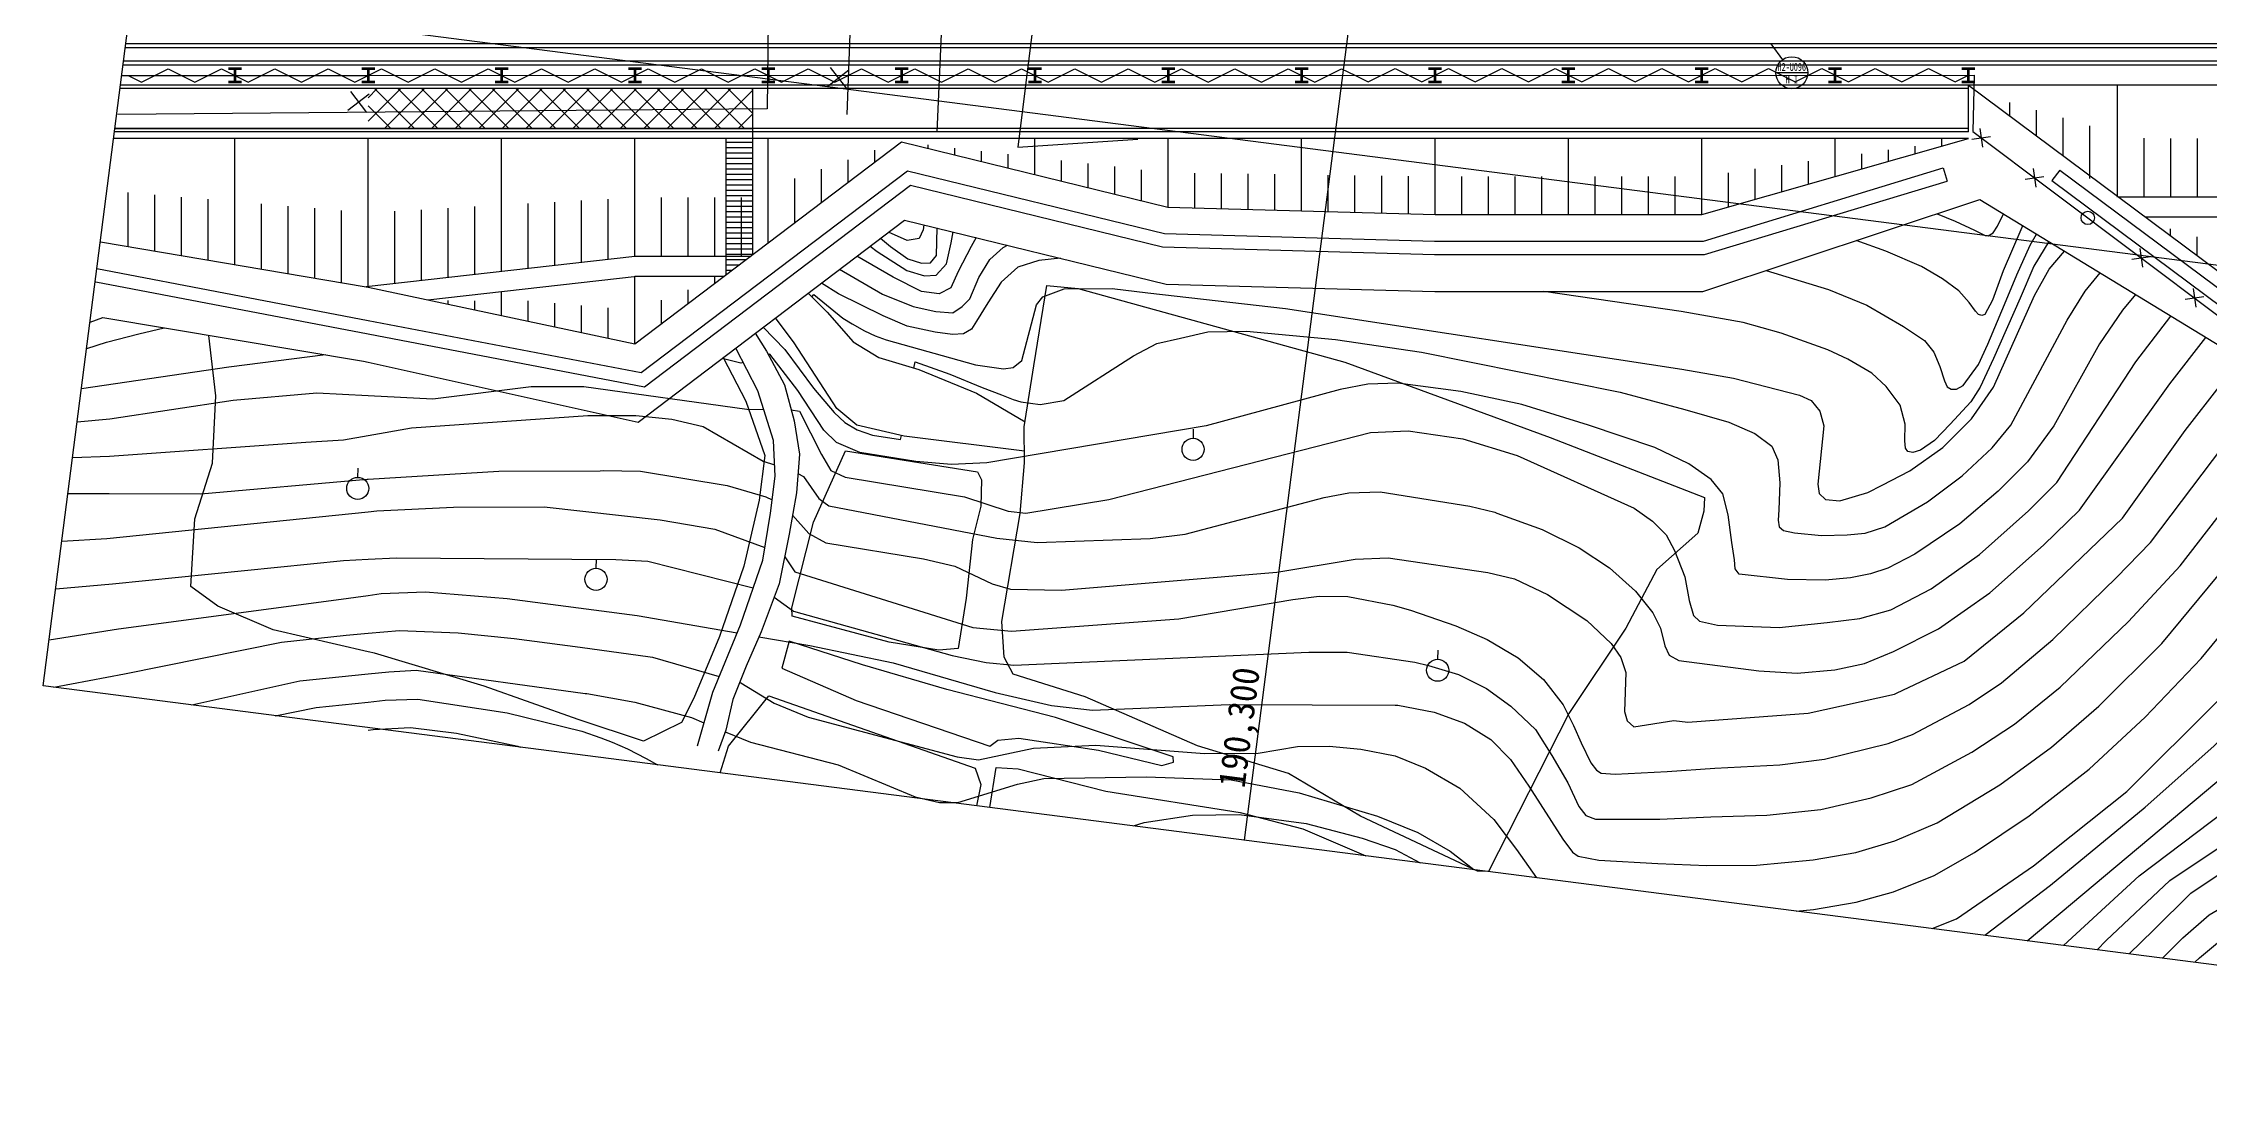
# Model space of a CAD drawing. Extents: x 57251 to 57712, y 491329 to 491527.
# Drawn here: x 57453.4 to 57615.8, y 491328.8 to 491407.5 of the extents above; entities that cross this region are included whole.
import ezdxf
from ezdxf.enums import TextEntityAlignment as Align

# ---------------------------------------------------------------- set-up
doc = ezdxf.new("R2010")
doc.units = 0
doc.header["$MEASUREMENT"] = 0
for name, color, linetype in [('TZ-BASE', 253, 'CONTINUOUS'), ('TZ-LEAL', 1, 'CONTINUOUS'), ('TZ-LEAT', 3, 'CONTINUOUS')]:
    doc.layers.add(name, color=color, linetype=linetype)
doc.styles.add('GR', font='GulimChe.ttf')
doc.styles.add('굴림', font='GulimChe.ttf')

msp = doc.modelspace()

# ---------------------------------------------------------------- hatches: boundary and pattern name
at = {"layer": 'TZ-BASE'}
h = msp.add_hatch(dxfattribs=at)
h.set_pattern_fill('ANSI37', color=256, scale=10, style=0)
h.set_pattern_definition([(45, (-132897.808, 230492.237), (-0.8838834765, 0.8838834765), []), (135, (-132897.808, 230492.237), (-0.8838834765, -0.8838834765), [])])
edge = h.paths.add_edge_path()
edge.add_line((57477.747, 491401.141), (57506.586, 491401.141))
edge.add_line((57506.586, 491401.141), (57506.586, 491404.141))
edge.add_line((57506.586, 491404.141), (57477.747, 491404.141))

# ---------------------------------------------------------------- linework, layer by layer
for p, q in [((57543.46, 491347.77), (57556.428, 491448.69)), ((57477.747, 491408.73), (57697.469, 491380.495)), ((57460.747, 491404.627), (57462.747, 491405.627)), ((57462.747, 491405.627), (57463.747, 491405.127)), ((57464.747, 491404.627), (57466.747, 491405.627)), ((57466.747, 491405.627), (57467.747, 491405.127)), ((57468.747, 491404.628), (57470.747, 491405.628)), ((57470.747, 491405.628), (57471.747, 491405.128)), ((57472.747, 491404.628), (57474.747, 491405.628)), ((57474.747, 491405.628), (57475.747, 491405.128)), ((57476.747, 491404.629), (57478.747, 491405.629)), ((57478.747, 491405.629), (57479.747, 491405.129)), ((57480.747, 491404.629), (57482.747, 491405.629)), ((57482.747, 491405.629), (57483.747, 491405.129)), ((57484.747, 491404.63), (57486.747, 491405.63)), ((57486.747, 491405.63), (57487.747, 491405.13)), ((57488.747, 491404.63), (57490.747, 491405.63)), ((57490.747, 491405.63), (57491.747, 491405.13)), ((57492.747, 491404.63), (57494.747, 491405.631)), ((57494.747, 491405.631), (57495.747, 491405.131)), ((57496.747, 491404.631), (57498.747, 491405.631)), ((57498.747, 491405.631), (57499.747, 491405.131)), ((57500.747, 491404.631), (57502.747, 491405.632)), ((57502.747, 491405.632), (57503.747, 491405.132)), ((57504.747, 491404.632), (57506.747, 491405.632)), ((57506.747, 491405.632), (57507.747, 491405.132)), ((57508.747, 491404.632), (57510.747, 491405.633)), ((57510.747, 491405.633), (57511.747, 491405.133)), ((57512.747, 491404.633), (57514.747, 491405.633)), ((57514.747, 491405.633), (57515.747, 491405.133)), ((57516.747, 491404.633), (57518.747, 491405.634)), ((57518.747, 491405.634), (57519.747, 491405.134)), ((57520.747, 491404.634), (57522.747, 491405.634)), ((57522.747, 491405.634), (57523.747, 491405.134)), ((57524.747, 491404.634), (57526.747, 491405.635)), ((57526.747, 491405.635), (57527.747, 491405.135)), ((57528.747, 491404.635), (57530.747, 491405.635)), ((57530.747, 491405.635), (57531.747, 491405.135)), ((57532.747, 491404.635), (57534.747, 491405.636)), ((57534.747, 491405.636), (57535.747, 491405.136)), ((57536.747, 491404.636), (57538.747, 491405.636)), ((57538.747, 491405.636), (57539.747, 491405.136)), ((57540.747, 491404.636), (57542.747, 491405.637)), ((57542.747, 491405.637), (57543.747, 491405.137)), ((57544.747, 491404.637), (57546.747, 491405.637)), ((57546.747, 491405.637), (57547.747, 491405.137)), ((57548.747, 491404.637), (57550.747, 491405.637)), ((57550.747, 491405.637), (57551.747, 491405.138)), ((57552.747, 491404.638), (57554.747, 491405.638)), ((57554.747, 491405.638), (57555.747, 491405.138)), ((57556.747, 491404.638), (57558.747, 491405.638)), ((57558.747, 491405.638), (57559.747, 491405.139)), ((57560.747, 491404.639), (57562.747, 491405.639)), ((57562.747, 491405.639), (57563.747, 491405.139)), ((57564.747, 491404.639), (57566.747, 491405.639)), ((57566.747, 491405.639), (57567.747, 491405.14)), ((57568.747, 491404.64), (57570.747, 491405.64)), ((57570.747, 491405.64), (57571.747, 491405.14)), ((57572.747, 491404.64), (57574.747, 491405.64)), ((57574.747, 491405.64), (57575.747, 491405.14)), ((57576.747, 491404.641), (57578.747, 491405.641)), ((57578.747, 491405.641), (57579.747, 491405.141)), ((57580.747, 491404.641), (57582.747, 491405.641)), ((57582.747, 491405.641), (57583.747, 491405.141)), ((57584.747, 491404.642), (57586.747, 491405.642)), ((57586.747, 491405.642), (57587.747, 491405.142)), ((57588.747, 491404.642), (57590.747, 491405.642)), ((57590.747, 491405.642), (57591.747, 491405.142)), ((57592.747, 491404.643), (57594.747, 491405.643)), ((57594.747, 491405.643), (57595.747, 491405.143)), ((57459.747, 491405.127), (57460.747, 491404.627)), ((57463.747, 491405.127), (57464.747, 491404.627)), ((57467.747, 491405.127), (57468.747, 491404.628)), ((57471.747, 491405.128), (57472.747, 491404.628)), ((57475.747, 491405.128), (57476.747, 491404.629)), ((57479.747, 491405.129), (57480.747, 491404.629)), ((57483.747, 491405.129), (57484.747, 491404.63)), ((57487.747, 491405.13), (57488.747, 491404.63)), ((57491.747, 491405.13), (57492.747, 491404.63)), ((57495.747, 491405.131), (57496.747, 491404.631)), ((57499.747, 491405.131), (57500.747, 491404.631)), ((57503.747, 491405.132), (57504.747, 491404.632)), ((57507.747, 491405.132), (57508.747, 491404.632)), ((57511.747, 491405.133), (57512.747, 491404.633)), ((57515.747, 491405.133), (57516.747, 491404.633)), ((57519.747, 491405.134), (57520.747, 491404.634)), ((57523.747, 491405.134), (57524.747, 491404.634)), ((57527.747, 491405.135), (57528.747, 491404.635)), ((57531.747, 491405.135), (57532.747, 491404.635)), ((57535.747, 491405.136), (57536.747, 491404.636)), ((57539.747, 491405.136), (57540.747, 491404.636)), ((57543.747, 491405.137), (57544.747, 491404.637)), ((57547.747, 491405.137), (57548.747, 491404.637)), ((57551.747, 491405.138), (57552.747, 491404.638)), ((57555.747, 491405.138), (57556.747, 491404.638)), ((57559.747, 491405.139), (57560.747, 491404.639)), ((57563.747, 491405.139), (57564.747, 491404.639)), ((57567.747, 491405.14), (57568.747, 491404.64)), ((57571.747, 491405.14), (57572.747, 491404.64)), ((57575.747, 491405.14), (57576.747, 491404.641)), ((57579.747, 491405.141), (57580.747, 491404.641)), ((57583.747, 491405.141), (57584.747, 491404.642)), ((57587.747, 491405.142), (57588.747, 491404.642)), ((57591.747, 491405.142), (57592.747, 491404.643)), ((57595.747, 491405.143), (57596.747, 491404.643)), ((57596.747, 491404.643), (57597.747, 491405.143)), ((57597.747, 491400.891), (57597.747, 491404.391)), ((57608.916, 491395.991), (57608.931, 491404.391)), ((57600.862, 491402.072), (57600.864, 491403.095)), ((57602.86, 491400.584), (57602.863, 491402.516)), ((57506.586, 491391.69), (57506.586, 491401.141)), ((57598.004, 491400.352), (57599.404, 491400.551)), ((57598.605, 491401.152), (57598.804, 491399.752)), ((57604.857, 491399.097), (57604.862, 491401.938)), ((57606.854, 491397.408), (57606.861, 491401.36)), ((57467.747, 491390.934), (57467.747, 491400.391)), ((57477.747, 491389.277), (57477.747, 491400.391)), ((57477.747, 491389.277), (57477.747, 491400.391)), ((57487.747, 491390.42), (57487.747, 491400.391)), ((57497.747, 491391.551), (57497.747, 491400.391)), ((57504.586, 491390.174), (57504.586, 491400.391)), ((57506.586, 491400.092), (57504.586, 491400.092)), ((57506.586, 491399.692), (57504.586, 491399.692)), ((57506.586, 491399.292), (57504.586, 491399.292)), ((57506.586, 491398.892), (57504.586, 491398.892)), ((57507.747, 491392.571), (57507.747, 491400.391)), ((57515.747, 491398.635), (57515.747, 491399.513)), ((57519.747, 491399.661), (57519.747, 491399.918)), ((57521.747, 491399.171), (57521.747, 491399.686)), ((57523.747, 491398.682), (57523.747, 491399.453)), ((57525.747, 491398.192), (57525.747, 491399.221)), ((57527.747, 491397.702), (57527.747, 491400.391)), ((57537.747, 491395.26), (57537.747, 491400.391)), ((57547.747, 491394.985), (57547.747, 491400.391)), ((57557.747, 491394.711), (57557.747, 491400.391)), ((57567.747, 491394.711), (57567.747, 491400.391)), ((57577.747, 491394.711), (57577.747, 491400.391)), ((57587.747, 491397.551), (57587.747, 491400.391)), ((57589.747, 491398.119), (57589.747, 491399.255)), ((57591.747, 491398.687), (57591.747, 491399.539)), ((57593.747, 491399.255), (57593.747, 491399.823)), ((57595.747, 491399.823), (57595.747, 491400.391)), ((57610.916, 491395.991), (57610.924, 491400.414)), ((57612.916, 491395.991), (57612.924, 491400.401)), ((57614.916, 491395.991), (57614.924, 491400.389)), ((57506.586, 491398.492), (57504.586, 491398.492)), ((57506.586, 491398.092), (57504.586, 491398.092)), ((57506.586, 491397.692), (57504.586, 491397.692)), ((57506.586, 491397.292), (57504.586, 491397.292)), ((57509.747, 491394.087), (57509.747, 491397.388)), ((57511.747, 491395.603), (57511.747, 491398.096)), ((57513.747, 491397.119), (57513.747, 491398.804)), ((57529.747, 491397.213), (57529.747, 491398.755)), ((57531.747, 491396.723), (57531.747, 491398.523)), ((57533.747, 491396.233), (57533.747, 491398.29)), ((57535.747, 491395.743), (57535.747, 491398.058)), ((57539.747, 491395.205), (57539.747, 491397.798)), ((57541.747, 491395.15), (57541.747, 491397.77)), ((57543.747, 491395.095), (57543.747, 491397.743)), ((57545.747, 491395.04), (57545.747, 491397.715)), ((57549.747, 491394.93), (57549.747, 491397.661)), ((57551.747, 491394.875), (57551.747, 491397.633)), ((57553.747, 491394.821), (57553.747, 491397.606)), ((57555.747, 491394.766), (57555.747, 491397.578)), ((57559.747, 491394.711), (57559.747, 491397.551)), ((57561.747, 491394.711), (57561.747, 491397.551)), ((57563.747, 491394.711), (57563.747, 491397.551)), ((57565.747, 491394.711), (57565.747, 491397.551)), ((57569.747, 491394.711), (57569.747, 491397.551)), ((57571.747, 491394.711), (57571.747, 491397.551)), ((57573.747, 491394.711), (57573.747, 491397.551)), ((57575.747, 491394.711), (57575.747, 491397.551)), ((57579.747, 491395.279), (57579.747, 491397.835)), ((57581.747, 491395.847), (57581.747, 491398.119)), ((57583.747, 491396.415), (57583.747, 491398.403)), ((57585.747, 491396.983), (57585.747, 491398.687)), ((57595.853, 491398.198), (57596.159, 491397.194)), ((57602.002, 491397.35), (57603.402, 491397.549)), ((57602.603, 491398.149), (57602.802, 491396.749)), ((57604.608, 491398.036), (57604, 491397.242)), ((57459.747, 491392.287), (57459.747, 491396.34)), ((57461.747, 491391.949), (57461.747, 491396.173)), ((57463.747, 491391.61), (57463.747, 491396.006)), ((57465.747, 491391.272), (57465.747, 491395.838)), ((57491.747, 491390.872), (57491.747, 491395.63)), ((57493.747, 491391.098), (57493.747, 491395.743)), ((57495.747, 491391.325), (57495.747, 491395.857)), ((57499.747, 491391.551), (57499.747, 491395.971)), ((57501.747, 491391.551), (57501.747, 491395.971)), ((57503.747, 491391.551), (57503.747, 491395.971)), ((57506.586, 491396.892), (57504.586, 491396.892)), ((57506.586, 491396.492), (57504.586, 491396.492)), ((57506.586, 491396.092), (57504.586, 491396.092)), ((57506.586, 491395.692), (57504.586, 491395.692)), ((57505.747, 491391.551), (57505.747, 491395.971)), ((57469.747, 491390.596), (57469.747, 491395.503)), ((57471.747, 491390.258), (57471.747, 491395.336)), ((57473.747, 491389.92), (57473.747, 491395.169)), ((57475.747, 491389.582), (57475.747, 491395.001)), ((57479.747, 491389.515), (57479.747, 491394.948)), ((57481.747, 491389.741), (57481.747, 491395.061)), ((57483.747, 491389.967), (57483.747, 491395.175)), ((57485.747, 491390.194), (57485.747, 491395.289)), ((57489.747, 491390.646), (57489.747, 491395.516)), ((57506.586, 491395.292), (57504.586, 491395.292)), ((57506.586, 491394.892), (57504.586, 491394.892)), ((57506.586, 491394.492), (57504.586, 491394.492)), ((57506.586, 491394.092), (57504.586, 491394.092)), ((57506.586, 491393.692), (57504.586, 491393.692)), ((57506.586, 491393.292), (57504.586, 491393.292)), ((57506.586, 491392.892), (57504.586, 491392.892)), ((57506.586, 491392.492), (57504.586, 491392.492)), ((57612.911, 491393.101), (57612.912, 491393.627)), ((57614.909, 491391.614), (57614.911, 491393.032)), ((57497.747, 491391.551), (57477.587, 491389.271)), ((57506.586, 491392.092), (57504.586, 491392.092)), ((57506.586, 491391.692), (57504.586, 491391.692)), ((57506.061, 491391.292), (57504.586, 491391.292)), ((57505.533, 491390.892), (57504.586, 491390.892)), ((57609.998, 491391.345), (57611.399, 491391.544)), ((57610.599, 491392.144), (57610.798, 491390.744)), ((57477.747, 491389.289), (57477.587, 491389.271)), ((57497.916, 491390.06), (57482.226, 491388.286)), ((57497.747, 491384.991), (57497.747, 491390.051)), ((57503.747, 491389.539), (57503.747, 491390.051)), ((57505.006, 491390.492), (57504.586, 491390.492)), ((57614.597, 491389.142), (57614.796, 491387.741)), ((57483.747, 491387.963), (57483.747, 491388.25)), ((57485.747, 491387.538), (57485.747, 491388.213)), ((57487.747, 491387.114), (57487.747, 491388.91)), ((57489.747, 491386.689), (57489.747, 491388.215)), ((57491.747, 491386.264), (57491.747, 491388.042)), ((57493.747, 491385.84), (57493.747, 491387.868)), ((57495.747, 491385.415), (57495.747, 491387.694)), ((57499.747, 491386.507), (57499.747, 491388.279)), ((57501.747, 491388.023), (57501.747, 491389.037)), ((57613.997, 491388.342), (57615.397, 491388.541))]:
    msp.add_line(p, q, dxfattribs=at)
at = {"layer": 'TZ-BASE', "ltscale": 0.2}
for p, q in [((57459.266, 491405.126), (57477.747, 491405.129)), ((57477.747, 491405.129), (57598.188, 491405.143))]:
    msp.add_line(p, q, dxfattribs=at)
at = {"layer": 'TZ-BASE'}
msp.add_lwpolyline([(57453.383, 491359.345), (57474.96, 491527.255), (57712.407, 491496.743), (57690.831, 491328.833)], close=True, dxfattribs=at)
msp.add_lwpolyline([(57453.383, 491359.345), (57474.96, 491527.255), (57712.407, 491496.743), (57690.831, 491328.833)], close=True, dxfattribs=at)
at = {"layer": 'TZ-BASE', "flags": 128}
msp.add_lwpolyline([(57598.188, 491405.143), (57598.089, 491400.914), (57616.461, 491387.116), (57637.568, 491379.346), (57686.041, 491387.298, 0.3210647), (57695.538, 491404.631), (57695.668, 491414.491), (57695.798, 491424.376, 0.4173502), (57681.369, 491439.086), (57670.238, 491435.297), (57651.068, 491430.042), (57643.59, 491428.854), (57637.242, 491430.09), (57618.683, 491427.353), (57618.746, 491445.466), (57596.606, 491445.637), (57596.619, 491428.991)], format="xyb", dxfattribs=at)
at = {"layer": 'TZ-BASE'}
for points in [[(57513.673, 491402.194), (57514.989, 491437.854), (57521.928, 491435.935), (57520.385, 491400.9)], [(57521.928, 491435.935), (57526.789, 491433.011), (57539.438, 491427.485), (57546.447, 491423.394), (57529.734, 491426.129), (57526.466, 491399.737), (57535.469, 491400.345)], [(57461.566, 491423.023), (57474.833, 491423.316), (57502.103, 491426.262), (57507.937, 491426.886), (57507.656, 491402.634), (57458.97, 491402.209)], [(57477.747, 491407.191), (57459.531, 491407.191)], [(57477.747, 491407.491), (57459.57, 491407.491)], [(57643.468, 491407.491), (57477.747, 491407.491)], [(57643.468, 491407.191), (57477.747, 491407.191)], [(57477.747, 491405.891), (57459.364, 491405.891)], [(57477.747, 491406.191), (57459.403, 491406.191)], [(57643.468, 491406.191), (57477.747, 491406.191)], [(57643.468, 491405.891), (57477.747, 491405.891)], [(57512.217, 491404.322), (57513.8, 491405.544)], [(57512.397, 491405.724), (57513.62, 491404.141)], [(57477.747, 491404.141), (57459.139, 491404.141)], [(57477.747, 491404.141), (57459.139, 491404.141)], [(57477.747, 491404.391), (57459.172, 491404.391)], [(57476.228, 491402.523), (57477.811, 491403.745)], [(57476.409, 491403.925), (57477.631, 491402.342)], [(57597.747, 491404.391), (57477.747, 491404.391)], [(57597.747, 491404.141), (57477.747, 491404.141)], [(57477.747, 491401.141), (57506.586, 491401.141), (57506.586, 491404.141), (57477.747, 491404.141)], [(57648.111, 491404.391), (57597.747, 491404.391)], [(57477.747, 491400.891), (57458.722, 491400.891)], [(57458.754, 491401.141), (57477.747, 491401.141)], [(57477.747, 491401.141), (57458.754, 491401.141)], [(57597.747, 491401.141), (57477.747, 491401.141)], [(57597.747, 491400.891), (57477.747, 491400.891)], [(57477.747, 491400.391), (57458.658, 491400.391)], [(57477.747, 491389.237), (57497.747, 491384.991), (57517.747, 491400.151), (57537.719, 491395.261), (57557.747, 491394.711), (57577.747, 491394.711), (57597.747, 491400.391)], [(57597.747, 491400.391), (57477.747, 491400.391)], [(57498.227, 491382.844), (57518.197, 491397.982), (57537.451, 491393.267), (57557.72, 491392.711), (57577.885, 491392.711), (57595.853, 491398.198)], [(57498.466, 491381.771), (57518.421, 491396.897), (57537.317, 491392.271), (57557.706, 491391.711), (57577.953, 491391.711), (57596.159, 491397.194)], [(57665.695, 491395.991), (57609.03, 491395.991)], [(57669.012, 491394.491), (57611.045, 491394.491)], [(57457.662, 491392.639), (57477.587, 491389.271), (57477.747, 491389.237)], [(57506.402, 491391.551), (57497.747, 491391.551)], [(57457.276, 491389.639), (57457.323, 491389.654), (57477.747, 491385.745)], [(57457.406, 491390.65), (57477.747, 491386.761)], [(57504.423, 491390.051), (57497.747, 491390.051)], [(57456.889, 491386.63), (57457.836, 491386.962), (57477.396, 491383.699), (57477.747, 491383.621)], [(57456.889, 491386.63), (57457.836, 491386.962), (57477.396, 491383.699), (57477.747, 491383.621)], [(57477.747, 491386.761), (57498.227, 491382.844)], [(57477.747, 491385.745), (57498.476, 491381.778)], [(57539.626, 491377.915), (57539.641, 491378.599)], [(57476.98, 491374.983), (57476.994, 491375.667)], [(57494.85, 491368.164), (57494.864, 491368.848)], [(57557.966, 491361.346), (57557.981, 491362.03)]]:
    msp.add_lwpolyline(points, dxfattribs=at)
for points in [[(57604, 491397.242), (57616.862, 491387.667), (57637.601, 491382.15), (57681.544, 491387.26, 0.2519605), (57692.069, 491393.258, 0.1460311), (57694.741, 491402.263), (57694.817, 491424.011, 0.1293776), (57692.869, 491431.575, 0.2853006), (57681.209, 491438.454), (57670.966, 491434.705), (57661.027, 491432.158), (57651.118, 491429.322), (57643.579, 491428.218), (57637.802, 491429.316), (57617.48, 491426.573)], [(57597.747, 491404.391), (57617.747, 491389.501), (57637.747, 491384.181), (57681.407, 491389.258, 0.2545935), (57690.384, 491394.336, 0.1464624), (57692.741, 491402.264), (57692.817, 491424.02, 0.1299379), (57691.11, 491430.623, 0.2780709), (57681.572, 491436.458), (57671.559, 491432.793), (57661.55, 491430.228), (57651.54, 491427.362), (57643.536, 491426.19), (57637.747, 491427.291), (57617.747, 491424.591)], [(57604.608, 491398.036), (57617.305, 491388.584), (57637.674, 491383.165), (57681.475, 491388.259, 0.2531889), (57691.227, 491393.797, 0.1462326), (57693.741, 491402.264), (57693.817, 491424.016, 0.1296375), (57691.99, 491431.099, 0.2819083), (57681.394, 491437.457), (57671.263, 491433.749), (57661.289, 491431.193), (57651.329, 491428.342), (57643.558, 491427.204), (57637.775, 491428.303), (57617.614, 491425.582)], [(57477.747, 491383.621), (57497.983, 491379.134), (57517.972, 491394.286), (57537.585, 491389.484), (57557.734, 491388.931), (57577.828, 491388.931), (57598.61, 491395.821), (57617.747, 491384.141), (57637.747, 491378.181), (57681.464, 491385.758, 0.2538528), (57693.333, 491392.45, 0.1457713), (57696.241, 491402.261), (57696.249, 491404.491)], [(57477.747, 491383.621), (57497.983, 491379.134), (57517.972, 491394.286), (57537.585, 491389.484), (57557.734, 491388.931), (57577.828, 491388.931), (57598.61, 491395.821), (57617.747, 491384.141), (57637.747, 491378.181), (57681.464, 491385.758, 0.2538528), (57693.333, 491392.45, 0.1457713), (57696.241, 491402.261), (57696.249, 491404.491)]]:
    msp.add_lwpolyline(points, format="xyb", dxfattribs=at)
at = {"layer": 'TZ-BASE', "const_width": 0.2, "flags": 128}
for points in [[(57467.247, 491405.627), (57468.247, 491405.628)], [(57467.747, 491405.627), (57467.747, 491404.627)], [(57477.247, 491405.629), (57478.247, 491405.629)], [(57477.747, 491405.629), (57477.747, 491404.629)], [(57487.247, 491405.63), (57488.247, 491405.63)], [(57487.747, 491405.63), (57487.747, 491404.63)], [(57497.247, 491405.631), (57498.247, 491405.631)], [(57497.747, 491405.631), (57497.747, 491404.631)], [(57507.247, 491405.632), (57508.247, 491405.632)], [(57507.747, 491405.632), (57507.747, 491404.632)], [(57517.247, 491405.633), (57518.247, 491405.634)], [(57517.747, 491405.633), (57517.747, 491404.633)], [(57527.247, 491405.635), (57528.247, 491405.635)], [(57527.747, 491405.635), (57527.747, 491404.635)], [(57537.247, 491405.636), (57538.247, 491405.636)], [(57537.747, 491405.636), (57537.747, 491404.636)], [(57547.247, 491405.637), (57548.247, 491405.637)], [(57547.747, 491405.637), (57547.747, 491404.637)], [(57557.247, 491405.638), (57558.247, 491405.638)], [(57557.747, 491405.638), (57557.747, 491404.638)], [(57567.247, 491405.639), (57568.247, 491405.64)], [(57567.747, 491405.64), (57567.747, 491404.64)], [(57577.247, 491405.641), (57578.247, 491405.641)], [(57577.747, 491405.641), (57577.747, 491404.641)], [(57587.247, 491405.642), (57588.247, 491405.642)], [(57587.747, 491405.642), (57587.747, 491404.642)], [(57597.247, 491405.643), (57598.247, 491405.643)], [(57597.747, 491405.643), (57597.747, 491404.643)], [(57467.247, 491404.627), (57468.247, 491404.628)], [(57477.247, 491404.629), (57478.247, 491404.629)], [(57487.247, 491404.63), (57488.247, 491404.63)], [(57497.247, 491404.631), (57498.247, 491404.631)], [(57507.247, 491404.632), (57508.247, 491404.632)], [(57517.247, 491404.633), (57518.247, 491404.634)], [(57527.247, 491404.635), (57528.247, 491404.635)], [(57537.247, 491404.636), (57538.247, 491404.636)], [(57547.247, 491404.637), (57548.247, 491404.637)], [(57557.247, 491404.638), (57558.247, 491404.638)], [(57567.247, 491404.639), (57568.247, 491404.64)], [(57577.247, 491404.641), (57578.247, 491404.641)], [(57587.247, 491404.642), (57588.247, 491404.642)], [(57597.247, 491404.643), (57598.247, 491404.643)]]:
    msp.add_lwpolyline(points, dxfattribs=at)
at = {"layer": 'TZ-BASE', "flags": 128}
for points in [[(57595.393, 491394.754), (57596.755, 491394.191), (57598.211, 491393.533), (57599.015, 491393.13), (57599.226, 491393.103), (57599.595, 491393.312), (57599.918, 491393.827), (57600.369, 491394.748)], [(57513.092, 491390.587), (57516.313, 491388.736), (57518.602, 491387.799), (57520.319, 491387.418), (57521.593, 491387.335), (57522.296, 491387.806), (57522.852, 491388.377), (57523.539, 491389.975), (57524.354, 491391.316), (57525.355, 491392.231), (57525.699, 491392.394)], [(57523.331, 491392.974), (57522.954, 491392.298), (57521.989, 491390.415), (57521.432, 491389.202), (57520.571, 491388.751), (57519.228, 491388.923), (57517.117, 491389.997), (57514.381, 491391.564)], [(57515.395, 491392.333), (57515.918, 491391.918), (57518.146, 491390.507), (57519.459, 491390.098), (57520.348, 491390.144), (57521.102, 491391.011), (57521.463, 491392.57), (57521.603, 491393.397)], [(57516.166, 491392.917), (57516.911, 491392.296), (57518.202, 491391.375), (57519.242, 491391.046), (57519.922, 491391.082), (57520.358, 491391.622), (57520.412, 491393.689)], [(57519.406, 491393.935), (57519.355, 491393.543), (57519.067, 491392.895), (57518.157, 491392.739), (57516.759, 491393.366)], [(57603.772, 491392.67), (57603.418, 491392.094), (57602.656, 491390.822), (57601.621, 491388.431), (57599.626, 491383.896), (57598.624, 491381.757), (57597.925, 491380.649), (57596.382, 491378.964), (57595.198, 491377.747), (57594.164, 491377.025), (57593.584, 491376.842), (57593.211, 491376.933), (57593.027, 491377.171), (57592.971, 491377.734), (57593.002, 491378.971), (57592.628, 491380.388), (57591.569, 491381.808), (57590.498, 491382.801), (57588.707, 491383.844), (57587.214, 491384.549), (57583.7, 491385.805), (57580.857, 491386.604), (57576.197, 491387.415), (57565.908, 491388.931)], [(57582.584, 491390.508), (57587.255, 491389.084), (57590.126, 491387.897), (57592.874, 491386.304), (57594.45, 491385.245), (57595.153, 491384.385), (57595.612, 491383.299), (57595.946, 491382.229), (57596.144, 491381.776), (57596.465, 491381.606), (57596.849, 491381.6), (57597.355, 491381.877), (57598.498, 491383.442), (57599.209, 491384.976), (57600.445, 491387.94), (57601.374, 491390.174), (57602.387, 491392.397), (57602.845, 491393.236)], [(57601.811, 491393.867), (57601.744, 491393.721), (57600.343, 491390.478), (57599.546, 491388.27), (57598.979, 491387.188), (57598.758, 491387.13), (57598.511, 491387.205), (57598.285, 491387.448), (57597.814, 491388.108), (57597.027, 491388.979), (57595.814, 491389.862), (57594.222, 491390.794), (57591.546, 491391.951), (57589.324, 491392.742)], [(57511.021, 491388.535), (57511.165, 491388.71), (57513.343, 491386.931), (57514.037, 491386.498), (57514.969, 491385.972), (57515.764, 491385.588), (57516.6, 491385.306), (57523.288, 491383.423), (57525.381, 491383.131), (57526.118, 491383.213), (57526.773, 491383.749), (57527.857, 491387.913), (57528.343, 491388.535), (57529.933, 491389.127), (57533.546, 491389.142), (57536.213, 491388.834), (57546.526, 491387.641), (57576.253, 491383.103), (57580.133, 491382.423), (57585.092, 491381.152), (57585.966, 491380.746), (57586.603, 491379.95), (57586.901, 491378.861), (57586.458, 491374.476), (57586.552, 491373.774), (57587.028, 491373.336), (57588.105, 491373.233), (57590.198, 491373.849), (57591.277, 491374.405), (57593.361, 491375.479), (57595.841, 491377.232), (57597.978, 491379.382), (57599.624, 491381.743), (57602.699, 491388.632), (57603.811, 491390.609), (57604.952, 491391.95)], [(57529.672, 491391.421), (57528.045, 491391.251), (57526.456, 491390.741), (57525.216, 491389.615), (57524.209, 491388.079), (57523.367, 491386.711), (57523.001, 491386.092), (57522.385, 491385.742), (57521.571, 491385.704), (57520.259, 491385.873), (57518.176, 491386.331), (57516.368, 491387.087), (57513.011, 491388.756), (57511.736, 491389.559)], [(57518.676, 491383.172), (57518.764, 491383.641), (57521.364, 491382.713), (57523.798, 491381.713), (57525.23, 491381.185), (57526.125, 491380.818), (57526.688, 491380.65), (57528.132, 491380.461), (57529.911, 491380.759), (57535.139, 491384.087), (57536.899, 491385.016), (57538.654, 491385.428), (57540.704, 491385.889), (57543.608, 491385.938), (57550.288, 491385.321), (57556.744, 491384.37), (57571.628, 491381.372), (57576.472, 491380.086), (57579.788, 491379.117), (57581.73, 491378.264), (57582.996, 491377.316), (57583.468, 491376.29), (57583.611, 491374.583), (57583.53, 491372.541), (57583.49, 491371.762), (57583.548, 491371.272), (57583.873, 491370.989), (57584.697, 491370.823), (57586.723, 491370.623), (57588.661, 491370.675), (57590.005, 491370.804), (57591.492, 491371.285), (57594.678, 491373.146), (57597.28, 491375.089), (57599.527, 491377.206), (57600.937, 491378.906), (57605.153, 491386.769), (57606.493, 491388.942), (57607.636, 491390.312)], [(57610.273, 491388.702), (57609.296, 491387.523), (57607.587, 491384.989), (57604.157, 491378.85), (57602.181, 491376.144), (57599.977, 491373.956), (57597.1, 491371.498), (57593.735, 491369.215), (57591.707, 491368.164), (57590.396, 491367.737), (57588.91, 491367.445), (57587.016, 491367.266), (57584.187, 491367.328), (57580.558, 491367.734), (57580.248, 491368.136), (57580.213, 491368.804), (57580.017, 491370.097), (57579.742, 491372.183), (57579.339, 491373.744), (57578.451, 491374.823), (57576.792, 491376.002), (57574.235, 491377.235), (57569.259, 491378.901), (57564.267, 491380.447), (57559.688, 491381.417), (57554.961, 491382.048), (57552.71, 491381.977), (57550.642, 491381.567), (57540.585, 491378.857), (57524.139, 491376.082), (57521.501, 491375.94), (57518.803, 491376.173), (57514.604, 491376.856), (57512.872, 491377.607), (57511.908, 491378.536), (57509.977, 491381.498), (57507.87, 491384.228), (57507.743, 491384.188)], [(57510.748, 491388.81), (57512.169, 491387.374), (57514.122, 491385.155), (57516.042, 491383.975), (57519.037, 491383.062), (57523.37, 491381.3), (57527.004, 491379.143)], [(57456.635, 491384.647), (57458.116, 491385.124), (57460.556, 491385.744), (57462.439, 491386.194)], [(57507.374, 491386.253), (57508.978, 491384.586), (57511.137, 491381.684), (57512.684, 491379.86), (57513.493, 491379.1), (57514.421, 491378.543), (57515.558, 491378.147), (57517.671, 491377.813), (57517.728, 491378.117)], [(57526.952, 491376.943), (57517.927, 491378.07), (57514.402, 491378.908), (57512.888, 491380.142), (57509.694, 491385.063), (57508.291, 491386.948)], [(57509.455, 491380.061), (57509.468, 491380.061), (57510.092, 491379.95), (57511.732, 491376.687), (57512.443, 491375.497), (57513.508, 491374.999), (57522.452, 491373.53), (57525.738, 491372.453), (57527.051, 491372.305), (57533.29, 491373.332), (57552.905, 491378.346), (57555.744, 491378.465), (57559.833, 491377.879), (57563.898, 491376.633), (57572.682, 491372.668), (57574.068, 491371.706), (57575.081, 491370.671), (57575.716, 491369.503), (57576.489, 491367.533), (57576.802, 491365.743), (57577.139, 491364.614), (57577.569, 491364.196), (57578.919, 491363.902), (57583.544, 491363.73), (57587.154, 491364.111), (57589.605, 491364.4), (57591.922, 491365.043), (57594.961, 491366.618), (57598.575, 491369.197), (57602.258, 491372.483), (57604.385, 491374.603), (57610.292, 491383.639), (57612.929, 491387.082)], [(57612.314, 491338.923), (57613.815, 491340.448), (57615.794, 491342.182), (57637.78, 491354.973), (57640.752, 491356.566), (57642.806, 491357.46), (57645.843, 491358.296), (57649.279, 491358.844), (57662.902, 491359.276), (57670.42, 491360.344), (57673.33, 491360.851), (57677.39, 491362.423), (57678.903, 491363.142), (57680.548, 491364.556), (57681.79, 491368.587), (57682.596, 491382.16), (57682.893, 491385.853)], [(57614.722, 491338.613), (57615.076, 491338.959), (57616.878, 491340.448), (57638.789, 491352.229), (57642.524, 491354.07), (57645.1, 491354.956), (57648.564, 491355.709), (57662.778, 491356.272), (57668.841, 491357.034), (57673.531, 491357.847), (57676.688, 491358.875), (57679.874, 491360.234), (57681.399, 491361.129), (57682.952, 491362.515), (57683.454, 491363.319), (57684.223, 491368.79), (57684.167, 491377.336), (57684.374, 491383.237), (57684.606, 491386.161)], [(57477.747, 491361.902), (57470.615, 491363.558), (57466.482, 491365.328), (57464.451, 491366.803), (57464.741, 491371.886), (57466.078, 491376.047), (57466.323, 491381.098), (57465.795, 491385.634)], [(57502.43, 491354.847), (57503.587, 491358.877), (57505.659, 491363.916), (57507.346, 491368.777), (57507.907, 491372.306), (57508.266, 491375.072), (57508.136, 491377.756), (57506.978, 491381.478), (57505.305, 491384.685)], [(57506.775, 491385.799), (57507.608, 491384.44), (57508.957, 491381.92), (57509.68, 491379.22), (57510.081, 491376.732), (57509.857, 491373.825), (57509.326, 491370.728), (57508.573, 491366.992), (57507.206, 491363.392), (57506.084, 491360.827), (57505.089, 491358.321), (57504.565, 491356.019), (57503.996, 491354.439)], [(57509.969, 491375.275), (57510.4, 491375.037), (57511.538, 491373.404), (57512.294, 491372.857), (57524.882, 491370.421), (57527.922, 491370.106), (57536.383, 491370.395), (57539.009, 491370.713), (57549.425, 491373.467), (57551.294, 491373.833), (57553.624, 491373.889), (57560.366, 491372.826), (57562.225, 491372.382), (57562.378, 491372.309), (57565.779, 491371.081), (57568.559, 491369.698), (57570.841, 491368.199), (57572.787, 491366.44), (57574.089, 491364.825), (57574.664, 491363.665), (57574.979, 491362.357), (57575.31, 491361.651), (57576.044, 491361.255), (57582.041, 491360.484), (57584.913, 491360.296), (57587.721, 491360.539), (57589.957, 491361.036), (57592.137, 491361.922), (57595.504, 491363.618), (57599.343, 491366.327), (57603.381, 491369.907), (57606.068, 491372.513), (57612.847, 491381.99), (57615.549, 491385.483)], [(57602.151, 491340.229), (57617.143, 491352.804), (57629.937, 491364.655), (57632.595, 491366.925), (57635.306, 491368.813), (57637.457, 491370.067), (57639.629, 491370.96), (57642.806, 491371.792), (57646.091, 491372.223), (57656.504, 491371.228), (57661.442, 491371.175), (57666.336, 491372.095), (57668.411, 491372.784), (57670.722, 491374.044), (57671.488, 491374.684), (57672.059, 491375.827), (57674.13, 491384.487)], [(57604.874, 491339.879), (57610.545, 491345.095), (57620.174, 491352.379), (57632.778, 491362.867), (57635.397, 491364.787), (57638.056, 491366.444), (57639.793, 491367.281), (57643.071, 491368.2), (57646.378, 491368.725), (57655.987, 491368.149), (57661.645, 491368.195), (57666.986, 491369.073), (57669.708, 491369.781), (57672.09, 491370.853), (57673.293, 491371.632), (57674.112, 491372.614), (57674.721, 491374.404), (57676.564, 491384.909)], [(57607.4, 491339.554), (57608.077, 491340.26), (57612.855, 491344.75), (57621.802, 491350.725), (57634.599, 491360.17), (57638.541, 491362.727), (57640.373, 491363.758), (57643.451, 491364.626), (57646.371, 491365.183), (57655.727, 491365.042), (57662.092, 491365.226), (57667.921, 491366.115), (57671.312, 491366.911), (57673.742, 491367.874), (57675.277, 491368.781), (57676.26, 491369.829), (57676.952, 491371.248), (57678.881, 491385.31)], [(57609.814, 491339.244), (57611.626, 491341.018), (57614.434, 491343.806), (57617.304, 491345.711), (57620.199, 491347.341), (57622.024, 491348.26), (57622.897, 491348.615), (57630.184, 491353.485), (57636.927, 491357.861), (57641.775, 491360.609), (57647.747, 491361.901), (57655.051, 491361.899), (57663.532, 491362.307), (57672.707, 491363.749), (57676.861, 491365.463), (57678.34, 491366.771), (57679.545, 491368.863), (57680.156, 491372.155), (57680.445, 491375.863), (57680.879, 491382.325), (57681.158, 491385.705)], [(57474.534, 491384.176), (57467.301, 491383.247), (57456.245, 491381.614)], [(57504.369, 491383.975), (57506.061, 491380.71), (57507.48, 491376.628), (57507.066, 491373.274), (57505.922, 491368.327), (57504.091, 491363.052), (57502.164, 491358.428), (57501.235, 491356.587), (57498.392, 491355.21), (57493.48, 491356.825), (57486.444, 491359.334), (57478.207, 491361.796), (57477.747, 491361.902)], [(57505.872, 491383.598), (57505.687, 491383.54), (57504.279, 491383.907)], [(57584.82, 491342.456), (57586.134, 491342.575), (57589.32, 491343.113), (57592.122, 491343.901), (57595.17, 491345.127), (57598.216, 491346.839), (57602.296, 491349.589), (57606.802, 491353.099), (57611, 491357.01), (57615.193, 491361.407), (57624.63, 491372.812), (57627.668, 491375.649), (57629.326, 491377.026), (57633.264, 491379.417), (57634.524, 491380.038), (57639.078, 491381.271), (57646.073, 491381.705), (57656.744, 491380.54), (57659.019, 491380.444), (57660.81, 491380.695), (57662.069, 491381.192), (57663.272, 491381.974), (57664.047, 491382.739)], [(57595.035, 491341.143), (57596.863, 491341.865), (57602.624, 491345.848), (57609.639, 491351.419), (57616.464, 491358.239), (57621.263, 491364.27), (57627.034, 491371.05), (57631.135, 491374.372), (57635.686, 491377.111), (57640.643, 491378.923), (57646.479, 491379.397), (57652.503, 491378.623), (57657.406, 491377.293), (57661.582, 491377.107), (57664.319, 491377.98), (57667.016, 491379.907), (57668.813, 491383), (57669.012, 491383.6)], [(57598.985, 491340.636), (57603.909, 491344.387), (57610.997, 491350.239), (57616.154, 491354.834), (57627.243, 491366.449), (57629.664, 491368.82), (57632.468, 491371.031), (57634.962, 491372.641), (57637.706, 491374.009), (57640.498, 491374.933), (57643.203, 491375.475), (57646.266, 491375.737), (57650.533, 491375.45), (57656.74, 491374.322), (57661.012, 491374.158), (57663.536, 491374.584), (57665.485, 491375.095), (57667.704, 491376.21), (57669.052, 491377.115), (57670.915, 491381.806), (57671.542, 491384.039)], [(57455.928, 491379.146), (57458.383, 491379.363), (57467.623, 491380.771), (57473.888, 491381.329), (57477.747, 491381.13)], [(57477.747, 491381.13), (57482.591, 491380.879), (57489.975, 491381.801), (57493.928, 491381.801), (57506.135, 491380.087), (57507.414, 491380.077)], [(57509.568, 491372.137), (57510.793, 491370.768), (57512.058, 491370.082), (57519.38, 491368.862), (57521.739, 491368.315), (57524.526, 491367), (57525.925, 491366.6), (57529.735, 491366.528), (57545.888, 491367.878), (57551.769, 491368.839), (57554.222, 491368.947), (57561.706, 491367.847), (57563.703, 491367.372), (57566.193, 491366.197), (57569.138, 491364.258), (57570.952, 491362.521), (57571.68, 491361.469), (57572.045, 491360.34), (57571.956, 491357.423), (57572.147, 491356.713), (57572.649, 491356.276), (57575.655, 491356.737), (57576.716, 491356.633), (57579.042, 491356.803), (57585.722, 491357.291), (57592.206, 491358.732), (57592.352, 491358.802), (57597.424, 491361.211), (57601.914, 491364.832), (57609.3, 491371.93), (57613.993, 491378.499), (57616.717, 491381.997)], [(57477.747, 491378.126), (57480.996, 491378.699), (57494.205, 491379.631), (57497.808, 491379.622), (57500.509, 491379.349), (57502.859, 491378.795), (57507.364, 491376.194), (57508.225, 491375.92)], [(57455.583, 491376.465), (57458.355, 491376.565), (57473.073, 491377.629), (57475.892, 491377.798), (57477.747, 491378.126)], [(57508.982, 491369.022), (57509.742, 491367.896), (57523.098, 491363.725), (57525.985, 491363.445), (57538.545, 491364.384), (57547.094, 491365.83), (57549.072, 491366.08), (57551.207, 491366.039), (57554.588, 491365.408), (57555.904, 491365.033), (57559.32, 491363.84), (57561.654, 491362.836), (57563.982, 491361.437), (57565.887, 491359.829), (57567.358, 491357.925), (57568.126, 491356.375), (57568.706, 491355.069), (57569.437, 491353.568), (57569.852, 491353.031), (57570.219, 491352.807), (57571.264, 491352.717), (57575.161, 491352.92), (57578.737, 491353.163), (57583.614, 491353.433), (57586.953, 491353.844), (57591.727, 491355.03), (57593.545, 491355.687), (57597.803, 491357.937), (57600.22, 491359.571), (57604.08, 491362.825), (57608.863, 491367.465), (57611.393, 491370.107), (57617.598, 491378.295)], [(57508.195, 491365.997), (57509.648, 491364.958), (57521.536, 491361.624), (57524.081, 491361.09), (57526.171, 491360.896), (57548.281, 491361.874), (57551.156, 491361.879), (57556.241, 491361.121), (57557.258, 491360.868), (57559.513, 491360.208), (57561.62, 491359.146), (57563.428, 491357.814), (57565.273, 491356.082), (57566.517, 491354.119), (57567.706, 491352.075), (57568.533, 491350.297), (57569.061, 491349.614), (57569.775, 491349.346), (57571.533, 491349.34), (57574.613, 491349.34), (57578.432, 491349.523), (57582.624, 491349.644), (57586.677, 491350.084), (57590.465, 491350.939), (57593.512, 491351.956), (57597.998, 491354.377), (57601.205, 491356.481), (57604.632, 491359.26), (57609.741, 491364.171), (57613.619, 491368.344), (57619.735, 491376.213)], [(57455.237, 491373.771), (57457.698, 491373.767), (57458.327, 491373.766), (57465.189, 491373.754), (57477.673, 491374.855), (57477.747, 491374.859)], [(57477.747, 491374.859), (57487.555, 491375.444), (57495.131, 491375.483), (57495.374, 491375.505), (57498.176, 491375.437), (57504.671, 491374.386), (57507.57, 491373.536), (57508.037, 491373.307)], [(57507.048, 491363.03), (57510.855, 491362.37), (57517.117, 491361.076), (57524.753, 491358.845), (57528.988, 491357.883), (57532.063, 491357.532), (57542.303, 491357.946), (57554.766, 491357.908), (57554.948, 491357.893), (57557.696, 491357.363), (57559.966, 491356.544), (57561.921, 491355.325), (57563.398, 491353.816), (57564.772, 491351.836), (57567.34, 491347.856), (57568.051, 491346.885), (57568.493, 491346.564), (57570.04, 491346.277), (57574.45, 491346.019), (57578.127, 491345.883), (57581.868, 491345.895), (57586.099, 491346.288), (57589.297, 491346.858), (57592.235, 491347.732), (57595.409, 491349.064), (57600.114, 491351.918), (57603.974, 491354.74), (57607.534, 491357.827), (57612.256, 491362.535), (57622.02, 491374.318)], [(57454.777, 491370.194), (57458.138, 491370.389), (57477.747, 491372.399)], [(57477.747, 491372.399), (57478.397, 491372.465), (57484.135, 491372.747), (57490.935, 491372.762), (57499.64, 491371.809), (57503.749, 491371.111), (57507.497, 491369.726)], [(57454.32, 491366.632), (57458.579, 491367.011), (57475.898, 491368.745), (57477.747, 491368.845)], [(57477.747, 491368.845), (57479.858, 491368.96), (57496.324, 491368.815), (57498.725, 491368.699), (57506.628, 491366.707)], [(57477.747, 491366.13), (57478.723, 491366.264), (57482.052, 491366.396), (57488.165, 491365.895), (57497.916, 491364.613), (57505.411, 491363.314)], [(57453.828, 491362.806), (57459.02, 491363.633), (57475.336, 491365.8), (57477.747, 491366.13)], [(57454.171, 491359.244), (57459.461, 491360.254), (57471.233, 491362.627), (57476.107, 491363.148), (57477.747, 491363.297)], [(57477.747, 491363.297), (57480.087, 491363.51), (57484.488, 491363.327), (57488.693, 491362.896), (57493.637, 491362.26), (57498.884, 491361.532), (57499.067, 491361.503), (57504.064, 491360.037)], [(57464.522, 491357.914), (57472.62, 491359.733), (57477.747, 491360.246)], [(57477.747, 491360.246), (57479.298, 491360.401), (57481.345, 491360.523), (57494.028, 491358.785), (57494.133, 491358.771), (57497.752, 491358.112), (57501.99, 491356.97), (57502.926, 491356.577)], [(57477.747, 491358.13), (57479.025, 491358.263), (57481.475, 491358.34), (57488.159, 491357.325), (57493.767, 491355.937), (57495.202, 491355.449), (57496.054, 491355.116), (57497.185, 491354.635), (57498.582, 491353.896), (57499.45, 491353.426)], [(57504.14, 491352.823), (57504.773, 491354.833), (57507.798, 491358.606), (57523.275, 491353.166), (57523.678, 491351.949), (57523.355, 491350.354)], [(57505.592, 491359.589), (57505.68, 491359.563), (57508.189, 491358.047), (57510.742, 491357), (57521.904, 491354.034), (57523.512, 491353.81), (57527.638, 491354.667), (57532.317, 491354.91), (57540.455, 491354.278), (57544.493, 491354.296), (57547.426, 491354.811), (57549.802, 491354.815), (57552.193, 491354.596), (57554.768, 491354.089), (57557.027, 491353.183), (57559.603, 491351.665), (57562.16, 491349.313), (57563.852, 491347.073), (57565.36, 491344.956)], [(57470.776, 491357.11), (57473.836, 491357.723), (57477.747, 491358.13)], [(57477.747, 491356.035), (57478.114, 491356.083), (57480.922, 491356.236), (57484.38, 491355.804), (57488.972, 491354.814), (57489.136, 491354.751)], [(57504.524, 491355.906), (57506.41, 491355.114), (57512.987, 491353.413), (57518.776, 491351.012), (57520.593, 491350.61), (57521.952, 491350.603), (57526.445, 491351.965), (57528.418, 491352.401), (57536.093, 491352.518), (57542.457, 491352.311), (57547.56, 491351.333), (57553.423, 491349.565), (57556.447, 491348.341), (57558.892, 491346.95), (57560.653, 491345.561)], [(57524.358, 491350.225), (57524.836, 491353.236), (57526.49, 491353.132), (57533.062, 491351.453), (57543.145, 491349.852), (57547.841, 491348.628), (57552.567, 491346.6)], [(57535.132, 491348.841), (57535.941, 491349.087), (57539.567, 491349.651), (57543.05, 491349.709), (57548.087, 491349.026), (57552.279, 491347.92), (57554.753, 491347.081), (57556.643, 491346.077)]]:
    msp.add_lwpolyline(points, dxfattribs=at)
for points in [[(57561.765, 491345.422), (57560.931, 491345.436), (57552.165, 491349.572), (57546.75, 491352.777), (57539.924, 491354.856), (57531.523, 491358.536), (57526.107, 491360.231), (57525.432, 491361.491), (57525.263, 491364.182), (57526.628, 491372.275), (57526.954, 491376.079), (57526.947, 491378.784), (57527.673, 491383.36), (57528.628, 491389.371), (57530.98, 491389.157), (57550.976, 491383.635), (57566.377, 491377.968), (57577.947, 491373.467), (57577.904, 491372.44), (57577.444, 491370.803), (57574.386, 491368.068), (57572.057, 491363.667), (57567.781, 491357.269)], [(57513.539, 491376.977), (57523.428, 491375.407), (57523.73, 491374.803), (57523.693, 491372.82), (57523.06, 491370.336), (57522.596, 491365.918), (57521.999, 491362.155), (57520.548, 491362.028), (57516.825, 491362.619), (57509.54, 491364.572), (57509.522, 491365.21), (57511.139, 491371.633)], [(57509.323, 491362.698), (57508.764, 491360.679), (57514.341, 491358.243), (57524.372, 491354.821), (57524.963, 491355.283), (57526.537, 491355.431), (57532.516, 491354.521), (57537.263, 491353.37), (57538.139, 491353.628), (57538.123, 491354.029), (57529.288, 491356.982), (57521.151, 491359.07), (57514.804, 491360.913)]]:
    msp.add_lwpolyline(points, close=True, dxfattribs=at)
at = {"layer": 'TZ-BASE'}
for centre, radius in [((57606.7, 491394.447), 0.5), ((57539.609, 491377.088), 0.828), ((57476.963, 491374.155), 0.828), ((57494.832, 491367.337), 0.828), ((57557.949, 491360.518), 0.828)]:
    msp.add_circle(centre, radius, dxfattribs=at)
at = {"layer": 'TZ-LEAL'}
for p, q in [((57582.921, 491407.508), (57583.808, 491406.312)), ((57585.703, 491405.333), (57583.303, 491405.333))]:
    msp.add_line(p, q, dxfattribs=at)
msp.add_circle((57584.503, 491405.333), 1.2, dxfattribs=at)

# ---------------------------------------------------------------- texts
at = {"layer": 'TZ-BASE', "style": '굴림'}
msp.add_text('190,300', height=2, rotation=82.67756, dxfattribs=at).set_placement((57544.615, 491360.593), align=Align.RIGHT)
at = {"layer": 'TZ-LEAT', "style": 'GR'}
for s, width, p in [('H2-U096', 0.65, (57584.501, 491405.765)), ('H-I', 0.8, (57584.501, 491404.833))]:
    msp.add_text(s, height=0.6, rotation=359.99313, dxfattribs=dict(at, width=width)).set_placement(p, align=Align.MIDDLE)

doc.saveas('drawing.dxf')
